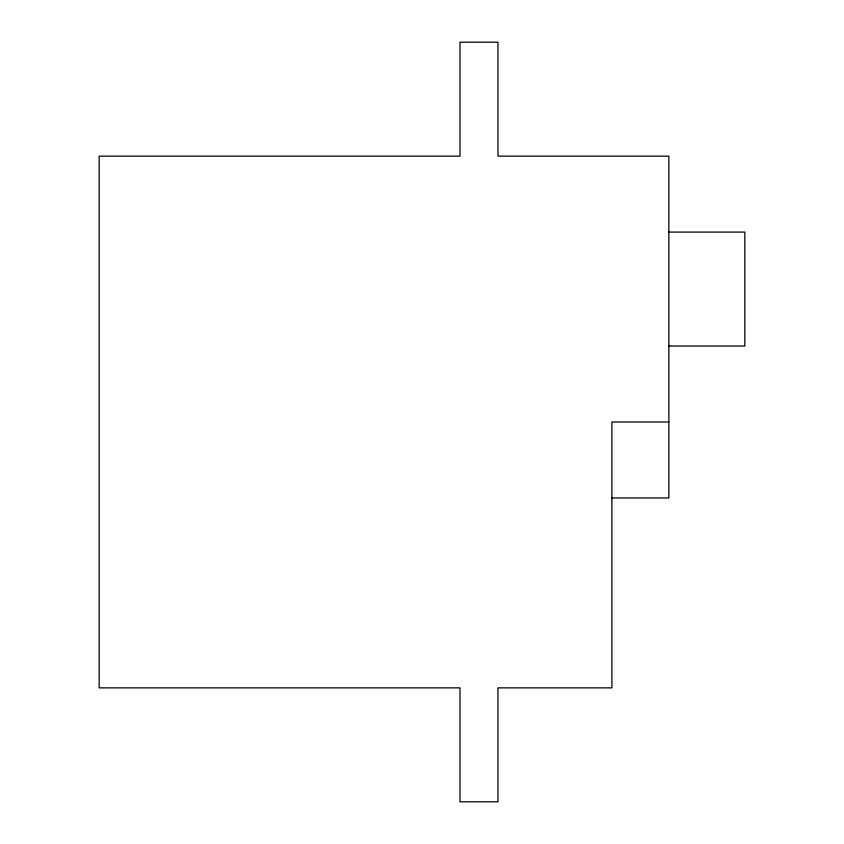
<?xml version="1.0" encoding="UTF-8"?>
<svg xmlns="http://www.w3.org/2000/svg" width="844" height="844" viewBox="0 0 844 844"><rect width="100%" height="100%" fill="white"/><g stroke="black" fill="none" stroke-linecap="round" stroke-linejoin="round"><path stroke-width="1.27" d="M668.87 232.1L744.83 232.1L744.83 346.04L668.87 346.04M668.87 422L611.9 422L611.9 687.86L497.96 687.86L497.96 801.8L459.98 801.8L459.98 687.86L99.17 687.86L99.17 156.14L459.98 156.14L459.98 42.2L497.96 42.2L497.96 156.14L668.87 156.14L668.87 497.96L611.9 497.96"/></g></svg>
